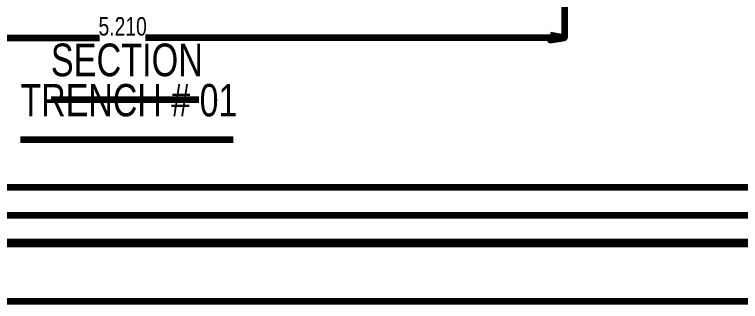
# Model space of a CAD drawing. Header units: inches. Extents: x 13 to 428, y 9 to 297.
# Drawn here: x 245.8 to 335.4, y 8.9 to 44.3 of the extents above; entities that cross this region are included whole.
import ezdxf

# ---------------------------------------------------------------- set-up
doc = ezdxf.new("R2010")
doc.units = ezdxf.units.IN
doc.header["$MEASUREMENT"] = 0
for name, color, linetype, lineweight in [('H', 7, 'CONTINUOUS', 100), ('P', 250, 'CONTINUOUS', 100), ('Text', 250, 'CONTINUOUS', 100)]:
    doc.layers.add(name, color=color, linetype=linetype, lineweight=lineweight)
doc.styles.get("Standard").update_dxf_attribs({"font": 'txt', "width": 0.75})

msp = doc.modelspace()

# ---------------------------------------------------------------- hatches: boundary and pattern name
at = {"layer": 'H', "linetype": 'Continuous'}
for points in [[(412.727, 289.545), (26.818, 289.545), (26.818, 16.03), (412.727, 16.03), (412.727, 25.273), (412.485, 25.273), (412.485, 16.273), (27.061, 16.273), (27.061, 289.303), (412.485, 289.303), (412.485, 116.485), (412.636, 116.485), (412.727, 116.485)], [(311.909, 41.758), (311.909, 41.152), (313.697, 41.455)]]:
    msp.add_hatch(color=0, dxfattribs=at).paths.add_polyline_path(points)

# ---------------------------------------------------------------- linework, layer by layer
at = {"layer": 'P', "color": 0, "linetype": 'Continuous'}
for points in [[(420.333, 51.424), (420.333, 8.909), (12.909, 8.909), (12.909, 296.667)], [(344, 25.273), (344, 22.97), (33.485, 22.97), (33.485, 116.939)], [(313.697, 58.333), (313.697, 41.455)], [(30.818, 19.545), (345.727, 19.545), (345.727, 51.424)], [(30.818, 19.545), (345.727, 19.545), (345.727, 51.424)], [(206.333, 41.455), (256.303, 41.455)], [(311.909, 41.455), (261.97, 41.455)], [(311.909, 41.758), (311.909, 41.152), (313.697, 41.455), (311.909, 41.758)], [(250.333, 33.848), (268.545, 33.848)], [(246.576, 28.909), (272.788, 28.909)], [(412.727, 16.03), (412.485, 16.273), (26.818, 16.03), (412.727, 16.03)], [(412.485, 16.273), (26.818, 16.03), (27.061, 16.273), (412.485, 16.273)]]:
    msp.add_lwpolyline(points, dxfattribs=at)

# ---------------------------------------------------------------- texts
at = {"layer": 'Text', "color": 0, "linetype": 'Continuous', "attachment_point": 4}
for s, insert, char_height, width in [('{\\fHelvetica|b0|i0|c1|p15;5.210}', (256.182, 42.848), 2.27273, 11.69697), ('{\\fHelvetica|b0|i0|c1|p15;SECTION}', (250.303, 38.697), 4.0303, 28.69697), ('{\\fHelvetica|b0|i0|c1|p15;TRENCH # 01}', (246.545, 33.727), 4, 45.09091)]:
    msp.add_mtext(s, dxfattribs=dict(at, insert=insert, char_height=char_height, width=width))

doc.saveas('drawing.dxf')
